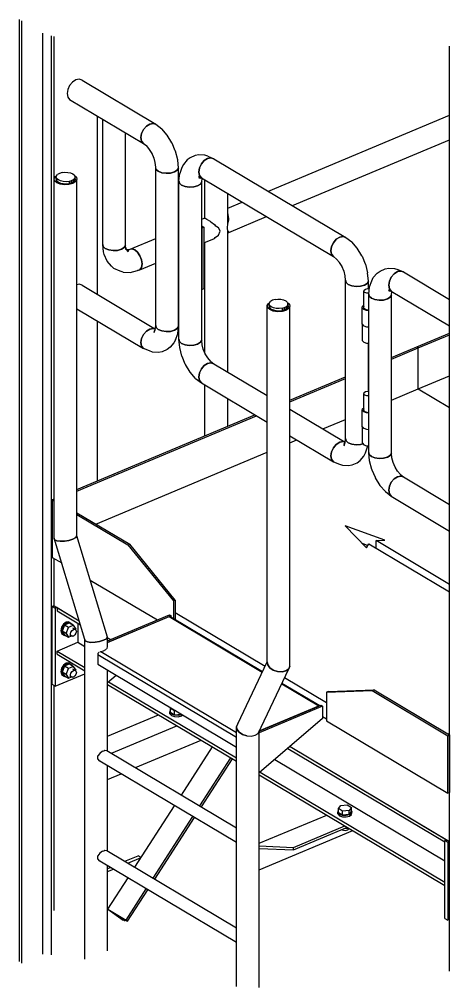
# Model space of a CAD drawing. Header units: millimetres. Extents: x 160193 to 172808, y 1972 to 10882.
# Drawn here: x 165587 to 166496, y 7786 to 9831 of the extents above; entities that cross this region are included whole.
import ezdxf

# ---------------------------------------------------------------- set-up
doc = ezdxf.new("R2010")
doc.units = ezdxf.units.MM
doc.header["$LTSCALE"] = 0.75
doc.layers.add('CH_SUPPORT', color=7, linetype='Continuous')

msp = doc.modelspace()

# ---------------------------------------------------------------- linework, layer by layer
at = {"layer": 'CH_SUPPORT', "linetype": 'Continuous'}
for p, q in [((165587.3, 7840.9), (165587.3, 9830.7)), ((165592.4, 7837.8), (165592.4, 9827.7)), ((165636.5, 7856.3), (165636.5, 9801.4)), ((165655.4, 7855.4), (165655.4, 9796)), ((165660.5, 8817.5), (165660.5, 9794.8)), ((166496.2, 8198.3), (166496.2, 9774.4)), ((165699.4, 9698.2), (165693.4, 9691.2)), ((165706.5, 9702.8), (165699.4, 9698.2)), ((165713.6, 9704.2), (165706.5, 9702.8)), ((165719.6, 9702.2), (165713.6, 9704.2)), ((165719.6, 9702.2), (165875.8, 9609.1)), ((165689.4, 9682.7), (165688, 9674.1)), ((165688, 9674.1), (165689.4, 9666.7)), ((165693.4, 9691.2), (165689.4, 9682.7)), ((165689.4, 9666.7), (165693.4, 9661.6)), ((165693.4, 9661.6), (165849.6, 9568.5)), ((165752.5, 9249.5), (165752.5, 9626.4)), ((165763.3, 9355.5), (165763.3, 9620)), ((165869.8, 9611.1), (165862.7, 9609.7)), ((165862.7, 9609.7), (165869.8, 9611.1)), ((165875.8, 9609.1), (165869.8, 9611.1)), ((165869.8, 9611.1), (165875.8, 9609.1)), ((166113.2, 9467.7), (166496.2, 9628.4)), ((165811.4, 9353.4), (165811.4, 9591.3)), ((165849.6, 9598.1), (165845.6, 9589.6)), ((165845.6, 9589.6), (165849.6, 9598.1)), ((165855.6, 9605.2), (165849.6, 9598.1)), ((165849.6, 9598.1), (165855.6, 9605.2)), ((165862.7, 9609.7), (165855.6, 9605.2)), ((165855.6, 9605.2), (165862.7, 9609.7)), ((165875.8, 9609.1), (165888.1, 9599.5)), ((165899.6, 9586.3), (165888.1, 9599.5)), ((165845.6, 9589.6), (165844.2, 9581)), ((165844.2, 9581), (165845.6, 9589.6)), ((165844.2, 9581), (165845.6, 9573.6)), ((165845.6, 9573.6), (165844.2, 9581)), ((165845.6, 9573.6), (165849.6, 9568.5)), ((165849.6, 9568.5), (165845.6, 9573.6)), ((165909.5, 9570.2), (165899.6, 9586.3)), ((165909.9, 9569.2), (165909.5, 9570.2)), ((166164.3, 9437.3), (166496.2, 9576.5)), ((165849.6, 9568.5), (165856.3, 9563.4)), ((165862.5, 9556.2), (165856.3, 9563.4)), ((165867.7, 9547.7), (165862.5, 9556.2)), ((165916.7, 9553.3), (165909.9, 9569.2)), ((165917, 9552.4), (165916.7, 9553.3)), ((165921.8, 9534.1), (165917, 9552.4)), ((165872.2, 9537.1), (165867.3, 9548.6)), ((165874.4, 9528.1), (165871.9, 9537.8)), ((165923.4, 9516.5), (165921.8, 9534.1)), ((165941.8, 9533.8), (165933.7, 9524.4)), ((165948.1, 9538.4), (165941.8, 9533.8)), ((165958.9, 9543.1), (165948.1, 9538.4)), ((165966.5, 9544.4), (165958.9, 9543.1)), ((165978.8, 9543.9), (165966.5, 9544.4)), ((165971.9, 9525.4), (165977.9, 9532.4)), ((165977.9, 9532.4), (165971.9, 9525.4)), ((165977.9, 9532.4), (165985, 9537)), ((165985, 9537), (165977.9, 9532.4)), ((165985.7, 9541.5), (165978.8, 9543.9)), ((165985, 9537), (165992, 9538.4)), ((165992, 9538.4), (165985, 9537)), ((165985.7, 9541.5), (165998, 9536.4)), ((165992, 9538.4), (165998, 9536.4)), ((165998, 9536.4), (165992, 9538.4)), ((165998, 9536.4), (166277, 9370.1)), ((165875.3, 9518.7), (165874.4, 9528.1)), ((165876.3, 9514), (165875.3, 9518.7)), ((165876.3, 9514), (165875.3, 9518.7)), ((165875.3, 9184.4), (165875.3, 9518.7)), ((165876.3, 9514), (165880.8, 9509.8)), ((165880.8, 9509.8), (165876.3, 9514)), ((165880.8, 9509.8), (165888.2, 9506.9)), ((165888.2, 9506.9), (165880.8, 9509.8)), ((165914.9, 9508.4), (165920.8, 9512)), ((165920.8, 9512), (165914.9, 9508.4)), ((165920.8, 9512), (165923.4, 9516.5)), ((165923.4, 9516.5), (165920.8, 9512)), ((165923.4, 9182.3), (165923.4, 9516.5)), ((165930.6, 9517.9), (165925.9, 9505.2)), ((165933.7, 9524.4), (165930.6, 9517.9)), ((165966.5, 9508.3), (165967.9, 9516.9)), ((165967.9, 9516.9), (165966.5, 9508.3)), ((165967.9, 9516.9), (165971.9, 9525.4)), ((165971.9, 9525.4), (165967.9, 9516.9)), ((165660.8, 9494.6), (165663.4, 9499.1)), ((165661.8, 9489.9), (165660.8, 9494.6)), ((165660.8, 8734.8), (165660.8, 9494.6)), ((165666.4, 9485.8), (165661.8, 9489.9)), ((165663.4, 9499.1), (165665.7, 9500.6)), ((165665, 9496.1), (165664, 9494.5)), ((165664, 9494.5), (165664.9, 9490.4)), ((165664.9, 9490.4), (165668.8, 9486.8)), ((165665, 9497.2), (165665.5, 9500.3)), ((165666.4, 9494.2), (165665, 9497.2)), ((165665, 9492.9), (165665, 9497.2)), ((165665, 9492.9), (165666.4, 9489.8)), ((165665.5, 9500.3), (165667.9, 9503.2)), ((165669.6, 9491.5), (165666.4, 9494.2)), ((165666.4, 9489.8), (165669.6, 9487.1)), ((165672, 9505.5), (165667.9, 9503.2)), ((165674.3, 9489.4), (165669.6, 9491.5)), ((165677.4, 9507.1), (165672, 9505.5)), ((165680, 9488.2), (165674.3, 9489.4)), ((165677.4, 9507.1), (165683.5, 9507.8)), ((165683.5, 9507.8), (165689.7, 9507.6)), ((165692.3, 9488.6), (165686.2, 9487.9)), ((165689.7, 9507.6), (165695.4, 9506.3)), ((165692.3, 9488.6), (165697.7, 9490.2)), ((165692.3, 9488.6), (165692.3, 9484.3)), ((165695.4, 9506.3), (165700.1, 9504.3)), ((165697.7, 9490.2), (165701.8, 9492.6)), ((165697.7, 9485.9), (165697.7, 9490.2)), ((165697.7, 9485.9), (165701.8, 9488.3)), ((165698.3, 9485.5), (165703.4, 9488.7)), ((165700.1, 9504.3), (165703.4, 9501.6)), ((165704.2, 9495.5), (165701.8, 9492.6)), ((165701.8, 9488.3), (165701.8, 9492.6)), ((165701.8, 9488.3), (165704.2, 9491.1)), ((165703.4, 9501.6), (165704.8, 9498.6)), ((165703.4, 9488.7), (165705.7, 9492.6)), ((165703.6, 9501.1), (165707.9, 9497.2)), ((165704.8, 9498.6), (165704.2, 9495.5)), ((165704.2, 9491.1), (165704.8, 9494.3)), ((165704.8, 9494.3), (165704.8, 9498.6)), ((165704.8, 9496.7), (165704.8, 9496.8)), ((165705.7, 9492.6), (165704.8, 9496.7)), ((165708.9, 9492.5), (165706.3, 9488)), ((165707.9, 9497.2), (165708.9, 9492.5)), ((165708.9, 8739.7), (165708.9, 9492.5)), ((165888.2, 9506.9), (165897.2, 9505.6)), ((165897.2, 9505.6), (165888.2, 9506.9)), ((165897.2, 9505.6), (165906.6, 9506.1)), ((165906.6, 9506.1), (165897.2, 9505.6)), ((165906.6, 9506.1), (165914.9, 9508.4)), ((165914.9, 9508.4), (165906.6, 9506.1)), ((165924.3, 9489.6), (165925.9, 9505.2)), ((165924.3, 9489.6), (165925.3, 9484.9)), ((165925.3, 9484.9), (165924.3, 9489.6)), ((165924.3, 9155.3), (165924.3, 9489.6)), ((165965.2, 9498.6), (165971.9, 9495.8)), ((165967.9, 9500.9), (165966.5, 9508.3)), ((165966.5, 9508.3), (165967.9, 9500.9)), ((165966.7, 9496.4), (165970.8, 9496.2)), ((165971.9, 9495.8), (165967.9, 9500.9)), ((165967.9, 9500.9), (165971.9, 9495.8)), ((165970, 9495.7), (165971, 9496.2)), ((165971.9, 9495.8), (166250.8, 9329.6)), ((165972.4, 9487.5), (165973.2, 9495)), ((165979.4, 9410.5), (165979.4, 9491.3)), ((165673.7, 9482.8), (165666.4, 9485.8)), ((165668.8, 9486.8), (165675.2, 9484.3)), ((165669.6, 9487.1), (165674.3, 9485.1)), ((165682.7, 9481.5), (165673.7, 9482.8)), ((165674.3, 9485.1), (165680, 9483.9)), ((165675.2, 9484.3), (165683, 9483.1)), ((165686.2, 9487.9), (165680, 9488.2)), ((165680, 9483.9), (165686.2, 9483.6)), ((165692.1, 9482), (165682.7, 9481.5)), ((165683, 9483.1), (165691.2, 9483.6)), ((165686.2, 9483.6), (165692.3, 9484.3)), ((165691.2, 9483.6), (165698.3, 9485.5)), ((165700.4, 9484.3), (165692.1, 9482)), ((165692.3, 9484.3), (165697.7, 9485.9)), ((165706.3, 9488), (165700.4, 9484.3)), ((165925.3, 9484.9), (165929.8, 9480.8)), ((165929.8, 9480.8), (165925.3, 9484.9)), ((165929.8, 9480.8), (165937.2, 9477.8)), ((165937.2, 9477.8), (165929.8, 9480.8)), ((165937.2, 9477.8), (165946.2, 9476.5)), ((165946.2, 9476.5), (165937.2, 9477.8)), ((165946.2, 9476.5), (165955.6, 9477)), ((165955.6, 9477), (165946.2, 9476.5)), ((165955.6, 9477), (165963.8, 9479.3)), ((165963.8, 9479.3), (165955.6, 9477)), ((165963.8, 9479.3), (165969.7, 9483)), ((165969.7, 9483), (165963.8, 9479.3)), ((165969.7, 9483), (165972.4, 9487.5)), ((165972.4, 9487.5), (165969.7, 9483)), ((165972.4, 9153.2), (165972.4, 9487.5)), ((166027.6, 9398.6), (166027.6, 9462.6)), ((166027.6, 9431.8), (166057.9, 9444.5)), ((165923.4, 9423.7), (165924.3, 9423.2)), ((165923.4, 9419.9), (165924.3, 9419.3)), ((165972.4, 9408.6), (165977.6, 9410.8)), ((165977.6, 9410.8), (165978.6, 9410.7)), ((165978.6, 9410.7), (165978.9, 9410.8)), ((165983.5, 9408.3), (165978.9, 9410.8)), ((165990.8, 9403.7), (165983.5, 9408.3)), ((166028.1, 9419.4), (166027.6, 9420)), ((166027.6, 9417.1), (166028.4, 9415.3)), ((166027.6, 9399.3), (166029.5, 9407.6)), ((166028.4, 9418.6), (166028.1, 9419.4)), ((166029.4, 9410.2), (166028.4, 9418.6)), ((166028.4, 9415.3), (166029.1, 9409.6)), ((166029.1, 9409.6), (166029.3, 9406.5)), ((166029.4, 9380.7), (166109, 9414.1)), ((166029.5, 9407.6), (166029.4, 9410.2)), ((165972.4, 9394.6), (165977, 9391.8)), ((165972.4, 9390.7), (165973.1, 9390.2)), ((165973.1, 9390.2), (165977, 9391.8)), ((165973.1, 9260.3), (165973.1, 9390.2)), ((165977, 9391.8), (165977, 9261.9)), ((165990.8, 9403.7), (165991.4, 9403)), ((165991.4, 9403), (165999.6, 9397.8)), ((165999.6, 9397.8), (166001.2, 9395.7)), ((166001.2, 9395.7), (166008.1, 9391.1)), ((166011.4, 9383.3), (166008.1, 9391.1)), ((166026.7, 9389.7), (166027.6, 9399.3)), ((166027.6, 9383.3), (166026.7, 9389.7)), ((165821.1, 9345.2), (165875.3, 9367.9)), ((165977, 9358.7), (165999.6, 9368.2)), ((165999.6, 9368.2), (166001.2, 9369.8)), ((166001.2, 9369.8), (166008.1, 9375.1)), ((166008.1, 9375.1), (166011.4, 9383.3)), ((166027.6, 9085.8), (166027.6, 9383.8)), ((166029.5, 9381.7), (166027.6, 9383.3)), ((166027.6, 9381), (166028.1, 9380.7)), ((166028.1, 9380.7), (166028.4, 9380.8)), ((166028.4, 9380.8), (166029.4, 9380.7)), ((166029.4, 9380.7), (166029.5, 9381.7)), ((166256.8, 9366.2), (166250.8, 9359.1)), ((166250.8, 9359.1), (166256.8, 9366.2)), ((166263.9, 9370.8), (166256.8, 9366.2)), ((166256.8, 9366.2), (166263.9, 9370.8)), ((166271, 9372.1), (166263.9, 9370.8)), ((166263.9, 9370.8), (166271, 9372.1)), ((166277, 9370.1), (166271, 9372.1)), ((166271, 9372.1), (166277, 9370.1)), ((166277, 9370.1), (166289.3, 9360.6)), ((165764.3, 9350.8), (165763.3, 9355.5)), ((165765.2, 9339.7), (165763.3, 9355.5)), ((165763.3, 9355.5), (165764.3, 9350.8)), ((165768.8, 9346.7), (165764.3, 9350.8)), ((165764.3, 9350.8), (165768.8, 9346.7)), ((165776.2, 9343.7), (165768.8, 9346.7)), ((165768.8, 9346.7), (165776.2, 9343.7)), ((165802.8, 9345.2), (165794.6, 9342.9)), ((165794.6, 9342.9), (165802.8, 9345.2)), ((165808.7, 9348.8), (165802.8, 9345.2)), ((165802.8, 9345.2), (165808.7, 9348.8)), ((165811.4, 9353.4), (165808.7, 9348.8)), ((165808.7, 9348.8), (165811.4, 9353.4)), ((165812.4, 9344.9), (165811.4, 9353.4)), ((165813.9, 9344.5), (165811.9, 9349.2)), ((165818.2, 9344.4), (165825, 9346.2)), ((165831, 9344.3), (165825, 9346.2)), ((165825, 9346.2), (165831, 9344.3)), ((165979.4, 9125.4), (165979.4, 9359.7)), ((166246.8, 9350.7), (166245.4, 9342.1)), ((166245.4, 9342.1), (166246.8, 9350.7)), ((166250.8, 9359.1), (166246.8, 9350.7)), ((166246.8, 9350.7), (166250.8, 9359.1)), ((166300.8, 9347.3), (166289.3, 9360.6)), ((166310.7, 9331.3), (166300.8, 9347.3)), ((165766.4, 9333.9), (165765.2, 9339.7)), ((165772.4, 9319.9), (165766.4, 9333.9)), ((165785.2, 9342.4), (165776.2, 9343.7)), ((165776.2, 9343.7), (165785.2, 9342.4)), ((165794.6, 9342.9), (165785.2, 9342.4)), ((165785.2, 9342.4), (165794.6, 9342.9)), ((165813.7, 9344.9), (165818.4, 9342.8)), ((165818.1, 9340.1), (165813.9, 9344.5)), ((165814.5, 9344.6), (165818.2, 9344.4)), ((165836.9, 9339.2), (165831, 9344.3)), ((165831, 9344.3), (165836.9, 9339.2)), ((165842, 9331.6), (165836.9, 9339.2)), ((165836.9, 9339.2), (165842, 9331.6)), ((165845.3, 9322.8), (165842, 9331.6)), ((165842, 9331.6), (165845.3, 9322.8)), ((166245.4, 9342.1), (166246.8, 9334.7)), ((166246.8, 9334.7), (166245.4, 9342.1)), ((166246.8, 9334.7), (166250.8, 9329.6)), ((166250.8, 9329.6), (166246.8, 9334.7)), ((166250.8, 9329.6), (166257.5, 9324.4)), ((166310.7, 9331.3), (166311.1, 9330.3)), ((166311.1, 9330.3), (166317.9, 9314.4)), ((165782.1, 9309.7), (165772.4, 9319.9)), ((165787, 9304.6), (165782.1, 9309.7)), ((165799.9, 9298.8), (165787, 9304.6)), ((165842, 9302), (165875.3, 9316)), ((165842, 9302), (165845.3, 9306.8)), ((165845.3, 9306.8), (165842, 9302)), ((165846.5, 9314.1), (165845.3, 9322.8)), ((165845.3, 9322.8), (165846.5, 9314.1)), ((165845.3, 9306.8), (165846.5, 9314.1)), ((165846.5, 9314.1), (165845.3, 9306.8)), ((166263.7, 9317.3), (166257.5, 9324.4)), ((166268.9, 9308.8), (166263.7, 9317.3)), ((166273.4, 9298.1), (166268.5, 9309.6)), ((166317.9, 9314.4), (166318.2, 9313.5)), ((166318.2, 9313.5), (166323, 9295.2)), ((166359.9, 9304.1), (166367.5, 9305.3)), ((166367.5, 9305.3), (166379.8, 9304.8)), ((166379.8, 9304.8), (166386.7, 9302.5)), ((165806.5, 9297), (165799.9, 9298.8)), ((165806.5, 9297), (165821.2, 9296.3)), ((165821.2, 9296.3), (165836.9, 9300.5)), ((165836.9, 9300.5), (165842, 9302)), ((165842, 9302), (165836.9, 9300.5)), ((165923.4, 9290), (165924.3, 9289.4)), ((166275.6, 9289.2), (166273.1, 9298.9)), ((166276.5, 9279.7), (166275.6, 9289.2)), ((166324.6, 9277.6), (166323, 9295.2)), ((166331.6, 9278.8), (166334.7, 9285.3)), ((166334.7, 9285.3), (166342.8, 9294.7)), ((166342.8, 9294.7), (166349.1, 9299.3)), ((166349.1, 9299.3), (166359.9, 9304.1)), ((166368.8, 9277.9), (166372.9, 9286.3)), ((166372.9, 9286.3), (166368.8, 9277.9)), ((166372.9, 9286.3), (166378.9, 9293.4)), ((166378.9, 9293.4), (166372.9, 9286.3)), ((166378.9, 9293.4), (166385.9, 9297.9)), ((166385.9, 9297.9), (166378.9, 9293.4)), ((166385.9, 9297.9), (166393, 9299.3)), ((166393, 9299.3), (166385.9, 9297.9)), ((166386.7, 9302.5), (166399, 9297.3)), ((166393, 9299.3), (166399, 9297.3)), ((166399, 9297.3), (166393, 9299.3)), ((166399, 9297.3), (166496.2, 9239.4)), ((165713.6, 9271.2), (165708.9, 9270.2)), ((165719.6, 9269.1), (165713.6, 9271.2)), ((165719.6, 9269.1), (165874.5, 9176.8)), ((166276.5, 9279.7), (166277.5, 9275)), ((166277.5, 9275), (166276.5, 9279.7)), ((166276.5, 8945.4), (166276.5, 9279.7)), ((166277.5, 9275), (166282.1, 9270.9)), ((166282.1, 9270.9), (166277.5, 9275)), ((166282.1, 9270.9), (166289.4, 9267.9)), ((166289.4, 9267.9), (166282.1, 9270.9)), ((166289.4, 9267.9), (166298.5, 9266.6)), ((166298.5, 9266.6), (166289.4, 9267.9)), ((166298.5, 9266.6), (166307.8, 9267.1)), ((166307.8, 9267.1), (166298.5, 9266.6)), ((166307.8, 9267.1), (166316.1, 9269.4)), ((166316.1, 9269.4), (166307.8, 9267.1)), ((166316.1, 9269.4), (166322, 9273.1)), ((166322, 9273.1), (166316.1, 9269.4)), ((166322, 9273.1), (166324.6, 9277.6)), ((166324.6, 9277.6), (166322, 9273.1)), ((166324.6, 9262), (166324.6, 9277.6)), ((166325.2, 9250.5), (166326.9, 9266.2)), ((166326.9, 9266.2), (166331.6, 9278.8)), ((166367.4, 9269.3), (166368.8, 9277.9)), ((166368.8, 9277.9), (166367.4, 9269.3)), ((166368.8, 9261.8), (166367.4, 9269.3)), ((166367.4, 9269.3), (166368.8, 9261.8)), ((165972.4, 9260.8), (165973.1, 9260.3)), ((165977, 9261.9), (165973.1, 9260.3)), ((166315.1, 9256.3), (166315.6, 9258.9)), ((166317.3, 9254), (166315.1, 9256.3)), ((166315.1, 9220.7), (166315.1, 9256.3)), ((166315.6, 9258.9), (166318.6, 9261)), ((166321.6, 9252.5), (166317.3, 9254)), ((166318.6, 9261), (166323.3, 9262.1)), ((166325.4, 9252.3), (166321.6, 9252.5)), ((166323.3, 9262.1), (166326.4, 9262)), ((166325.2, 9250.5), (166326.3, 9245.9)), ((166326.3, 9245.9), (166325.2, 9250.5)), ((166325.2, 8916.3), (166325.2, 9250.5)), ((166326.3, 9245.9), (166330.8, 9241.7)), ((166330.8, 9241.7), (166326.3, 9245.9)), ((166364.8, 9240.2), (166370.7, 9243.9)), ((166370.7, 9243.9), (166364.8, 9240.2)), ((166366.2, 9259.5), (166372.9, 9256.7)), ((166367.7, 9257.3), (166371.8, 9257.2)), ((166372.9, 9256.7), (166368.8, 9261.8)), ((166368.8, 9261.8), (166372.9, 9256.7)), ((166370.7, 9243.9), (166373.4, 9248.4)), ((166373.4, 9248.4), (166370.7, 9243.9)), ((166371, 9256.7), (166372, 9257.1)), ((166372.9, 9256.7), (166496.2, 9183.3)), ((166373.4, 9248.4), (166374.1, 9256)), ((166373.4, 8914.1), (166373.4, 9248.4)), ((166110.7, 9226.5), (166113.4, 9231)), ((166111.8, 9221.8), (166110.7, 9226.5)), ((166110.7, 8473.7), (166110.7, 9226.5)), ((166113.4, 9231), (166115.7, 9232.4)), ((166114.9, 9228), (166113.9, 9226.4)), ((166113.9, 9226.4), (166114.8, 9222.3)), ((166114.9, 9229.1), (166115.4, 9232.2)), ((166116.3, 9226), (166114.9, 9229.1)), ((166114.9, 9224.7), (166114.9, 9229.1)), ((166114.9, 9224.7), (166116.3, 9221.7)), ((166115.4, 9232.2), (166117.9, 9235.1)), ((166119.5, 9223.4), (166116.3, 9226)), ((166122, 9237.4), (166117.9, 9235.1)), ((166124.2, 9221.3), (166119.5, 9223.4)), ((166127.3, 9239), (166122, 9237.4)), ((166127.3, 9239), (166133.4, 9239.7)), ((166133.4, 9239.7), (166139.6, 9239.5)), ((166139.6, 9239.5), (166145.4, 9238.2)), ((166145.4, 9238.2), (166150.1, 9236.2)), ((166147.6, 9222.1), (166151.7, 9224.5)), ((166150.1, 9236.2), (166153.3, 9233.5)), ((166154.2, 9227.4), (166151.7, 9224.5)), ((166151.7, 9220.2), (166151.7, 9224.5)), ((166151.7, 9220.2), (166154.2, 9223)), ((166153.3, 9233.5), (166154.7, 9230.5)), ((166153.4, 9220.6), (166155.7, 9224.5)), ((166153.5, 9233), (166157.8, 9229.1)), ((166154.7, 9230.5), (166154.2, 9227.4)), ((166154.2, 9223), (166154.7, 9226.1)), ((166154.7, 9226.1), (166154.7, 9230.5)), ((166154.8, 9228.6), (166154.7, 9228.7)), ((166155.7, 9224.5), (166154.8, 9228.6)), ((166158.9, 9224.4), (166156.2, 9219.9)), ((166157.8, 9229.1), (166158.9, 9224.4)), ((166158.9, 8464.6), (166158.9, 9224.4)), ((166311.7, 9221.4), (166312.4, 9224.8)), ((166312.4, 9224.8), (166315.1, 9226.8)), ((166314.8, 9224.4), (166314.4, 9221.6)), ((166315.1, 9224.6), (166314.8, 9224.4)), ((166330.8, 9241.7), (166338.1, 9238.8)), ((166338.1, 9238.8), (166330.8, 9241.7)), ((166338.1, 9238.8), (166347.2, 9237.5)), ((166347.2, 9237.5), (166338.1, 9238.8)), ((166347.2, 9237.5), (166356.6, 9238)), ((166356.6, 9238), (166347.2, 9237.5)), ((166356.6, 9238), (166364.8, 9240.2)), ((166364.8, 9240.2), (166356.6, 9238)), ((165708.9, 9219.4), (165849.6, 9135.5)), ((166116.3, 9217.7), (166111.8, 9221.8)), ((166114.8, 9222.3), (166118.8, 9218.7)), ((166116.3, 9221.7), (166119.5, 9219)), ((166123.7, 9214.7), (166116.3, 9217.7)), ((166118.8, 9218.7), (166125.1, 9216.2)), ((166119.5, 9219), (166124.2, 9217)), ((166132.7, 9213.4), (166123.7, 9214.7)), ((166130, 9220.1), (166124.2, 9221.3)), ((166124.2, 9217), (166130, 9215.8)), ((166125.1, 9216.2), (166133, 9215)), ((166136.2, 9219.8), (166130, 9220.1)), ((166130, 9215.8), (166136.2, 9215.5)), ((166142.1, 9213.9), (166132.7, 9213.4)), ((166133, 9215), (166141.1, 9215.5)), ((166142.3, 9220.5), (166136.2, 9219.8)), ((166136.2, 9215.5), (166142.3, 9216.2)), ((166141.1, 9215.5), (166148.3, 9217.4)), ((166150.3, 9216.2), (166142.1, 9213.9)), ((166142.3, 9220.5), (166147.6, 9222.1)), ((166142.3, 9220.5), (166142.3, 9216.2)), ((166142.3, 9216.2), (166147.6, 9217.8)), ((166147.6, 9217.8), (166147.6, 9222.1)), ((166147.6, 9217.8), (166151.7, 9220.2)), ((166148.3, 9217.4), (166153.4, 9220.6)), ((166156.2, 9219.9), (166150.3, 9216.2)), ((166314.7, 9218.2), (166311.7, 9221.4)), ((166311.7, 9186.7), (166311.7, 9221.4)), ((166314.4, 9221.6), (166316.7, 9219.1)), ((166320.4, 9216.2), (166314.7, 9218.2)), ((166316.7, 9219.1), (166321.3, 9217.5)), ((166325.2, 9216), (166320.4, 9216.2)), ((166321.3, 9217.5), (166325.2, 9217.3)), ((165752.5, 8856), (165752.5, 9193.4)), ((165874.4, 9175.9), (165875.3, 9184.4)), ((165876.3, 9179.7), (165875.3, 9184.4)), ((165875.3, 9184.4), (165876.3, 9179.7)), ((165923.4, 9182.3), (165920.8, 9177.7)), ((165920.8, 9177.7), (165923.4, 9182.3)), ((165921.8, 9166.6), (165923.4, 9182.3)), ((166311.7, 9186.7), (166314.7, 9183.6)), ((166314.7, 9183.6), (166311.8, 9186.7)), ((166311.8, 9152.1), (166311.8, 9186.7)), ((166314.7, 9183.6), (166320.4, 9181.6)), ((166314.7, 9183.6), (166320.4, 9181.6)), ((166320.4, 9181.6), (166325.2, 9181.4)), ((166320.4, 9181.6), (166325.2, 9181.4)), ((165849.6, 9165.1), (165845.6, 9156.6)), ((165845.6, 9156.6), (165849.6, 9165.1)), ((165855.6, 9172.1), (165849.6, 9165.1)), ((165849.6, 9165.1), (165855.6, 9172.1)), ((165862.7, 9176.7), (165855.6, 9172.1)), ((165855.6, 9172.1), (165862.7, 9176.7)), ((165869.8, 9178.1), (165862.7, 9176.7)), ((165862.7, 9176.7), (165869.8, 9178.1)), ((165874.5, 9176.5), (165869.8, 9178.1)), ((165869.8, 9178.1), (165874.5, 9176.5)), ((165871.4, 9171.5), (165873.8, 9174.3)), ((165871.8, 9169.1), (165874.4, 9175.9)), ((165873.3, 9174.2), (165873.9, 9174.5)), ((165880.8, 9175.6), (165876.3, 9179.7)), ((165876.3, 9179.7), (165880.8, 9175.6)), ((165888.2, 9172.6), (165880.8, 9175.6)), ((165880.8, 9175.6), (165888.2, 9172.6)), ((165897.2, 9171.3), (165888.2, 9172.6)), ((165888.2, 9172.6), (165897.2, 9171.3)), ((165906.6, 9171.8), (165897.2, 9171.3)), ((165897.2, 9171.3), (165906.6, 9171.8)), ((165914.9, 9174.1), (165906.6, 9171.8)), ((165906.6, 9171.8), (165914.9, 9174.1)), ((165920.8, 9177.7), (165914.9, 9174.1)), ((165914.9, 9174.1), (165920.8, 9177.7)), ((165917, 9154), (165921.8, 9166.6)), ((166426.6, 9138.9), (166496.2, 9168.1)), ((166429.8, 9137), (166496.2, 9164.8)), ((165845.6, 9156.6), (165844.2, 9148)), ((165844.2, 9148), (165845.6, 9156.6)), ((165844.2, 9148), (165845.6, 9140.6)), ((165845.6, 9140.6), (165844.2, 9148)), ((165913.9, 9147.5), (165905.8, 9138.1)), ((165917, 9154), (165913.9, 9147.5)), ((165925.3, 9150.6), (165924.3, 9155.3)), ((165925.9, 9137.7), (165924.3, 9155.3)), ((165924.3, 9155.3), (165925.3, 9150.6)), ((165929.8, 9146.5), (165925.3, 9150.6)), ((165925.3, 9150.6), (165929.8, 9146.5)), ((165937.2, 9143.5), (165929.8, 9146.5)), ((165929.8, 9146.5), (165937.2, 9143.5)), ((165946.2, 9142.2), (165937.2, 9143.5)), ((165937.2, 9143.5), (165946.2, 9142.2)), ((165955.6, 9142.7), (165946.2, 9142.2)), ((165946.2, 9142.2), (165955.6, 9142.7)), ((165963.8, 9145), (165955.6, 9142.7)), ((165955.6, 9142.7), (165963.8, 9145)), ((165969.7, 9148.7), (165963.8, 9145)), ((165963.8, 9145), (165969.7, 9148.7)), ((165972.4, 9153.2), (165969.7, 9148.7)), ((165969.7, 9148.7), (165972.4, 9153.2)), ((165973.3, 9143.7), (165972.4, 9153.2)), ((165975.8, 9133.9), (165973.3, 9143.7)), ((166311.8, 9152.1), (166314.7, 9148.9)), ((166314.7, 9148.9), (166320.4, 9146.9)), ((166320.4, 9146.9), (166325.2, 9146.7)), ((166324.6, 9045.5), (166324.6, 9146.7)), ((165845.6, 9140.6), (165849.6, 9135.5)), ((165849.6, 9135.5), (165845.6, 9140.6)), ((165862, 9130.4), (165849.6, 9135.5)), ((165868.8, 9128), (165862, 9130.4)), ((165881.1, 9127.5), (165868.8, 9128)), ((165888.8, 9128.7), (165881.1, 9127.5)), ((165899.6, 9133.5), (165888.8, 9128.7)), ((165905.8, 9138.1), (165899.6, 9133.5)), ((165930.6, 9119.4), (165925.9, 9137.7)), ((165980, 9124.1), (165975.8, 9134)), ((165985.2, 9115.6), (165979.9, 9124.3)), ((166373.4, 9116.5), (166426.6, 9138.9)), ((166373.4, 9113.3), (166429.8, 9137)), ((166429.8, 9137), (166426.6, 9138.9)), ((166429.8, 9137), (166426.6, 9138.9)), ((166429.8, 9050.4), (166429.8, 9137)), ((166429.8, 9050.4), (166429.8, 9137)), ((165931, 9118.5), (165930.6, 9119.4)), ((165937.8, 9102.6), (165931, 9118.5)), ((165938.2, 9101.6), (165937.8, 9102.6)), ((165948.1, 9085.6), (165938.2, 9101.6)), ((165977.9, 9099.4), (165985, 9104)), ((165985, 9104), (165977.9, 9099.4)), ((165985, 9104), (165992, 9105.4)), ((165992, 9105.4), (165985, 9104)), ((165991.4, 9108.5), (165985.2, 9115.6)), ((165991.4, 9108.5), (165998, 9103.3)), ((165992, 9105.4), (165998, 9103.3)), ((165998, 9103.3), (165992, 9105.4)), ((165998, 9103.3), (166110.7, 9036.2)), ((165959.6, 9072.3), (165948.1, 9085.6)), ((165966.5, 9075.3), (165967.9, 9083.9)), ((165967.9, 9083.9), (165966.5, 9075.3)), ((165967.9, 9083.9), (165971.9, 9092.4)), ((165971.9, 9092.4), (165967.9, 9083.9)), ((165971.9, 9092.4), (165977.9, 9099.4)), ((165977.9, 9099.4), (165971.9, 9092.4)), ((166324.6, 9096.1), (166325.2, 9096.3)), ((166324.6, 9092.8), (166325.2, 9093.1)), ((165959.6, 9072.3), (165971.9, 9062.8)), ((165967.9, 9067.9), (165966.5, 9075.3)), ((165966.5, 9075.3), (165967.9, 9067.9)), ((165971.9, 9062.8), (165967.9, 9067.9)), ((165967.9, 9067.9), (165971.9, 9062.8)), ((165971.9, 9062.8), (166110.7, 8980)), ((166158.9, 9026.5), (166276.5, 9075.9)), ((166158.9, 9023.3), (166276.5, 9072.6)), ((166429.8, 9050.4), (166496.2, 9078.2)), ((165979.4, 8951.3), (165979.4, 9058.3)), ((166315.1, 9039.8), (166315.6, 9042.4)), ((166317.3, 9037.4), (166315.1, 9039.8)), ((166315.1, 9004.2), (166315.1, 9039.8)), ((166315.6, 9042.4), (166318.6, 9044.5)), ((166318.6, 9044.5), (166323.3, 9045.6)), ((166323.3, 9045.6), (166325.2, 9045.5)), ((166373.4, 9026.7), (166429.8, 9050.4)), ((166429.8, 9050.4), (166496.2, 9010.8)), ((166429.8, 9050.4), (166496.2, 9010.8)), ((166027.6, 8971.5), (166027.6, 9029.6)), ((166321.6, 9036), (166317.3, 9037.4)), ((166325.2, 9035.8), (166321.6, 9036)), ((166158.9, 9007.5), (166275.7, 8937.9)), ((166311.7, 9004.9), (166312.4, 9008.3)), ((166314.7, 9001.7), (166311.7, 9004.9)), ((166311.7, 8970.2), (166311.7, 9004.9)), ((166312.4, 9008.3), (166315.1, 9010.3)), ((166314.8, 9007.9), (166314.4, 9005.1)), ((166314.4, 9005.1), (166316.7, 9002.5)), ((166320.4, 8999.7), (166314.7, 9001.7)), ((166315.1, 9008.1), (166314.8, 9007.9)), ((166316.7, 9002.5), (166321.3, 9000.9)), ((166325.2, 8999.5), (166320.4, 8999.7)), ((166321.3, 9000.9), (166325.2, 9000.8)), ((165708.9, 8837.8), (166084.8, 8995.5)), ((165708.9, 8834.5), (166088, 8993.6)), ((166228.6, 8965.9), (166276.5, 8986)), ((166311.7, 8970.2), (166314.7, 8967.1)), ((166314.7, 8967.1), (166311.8, 8970.2)), ((166311.8, 8935.6), (166311.8, 8970.2)), ((166314.7, 8967.1), (166320.4, 8965.1)), ((166314.7, 8967.1), (166320.4, 8965.1)), ((166320.4, 8965.1), (166325.2, 8964.8)), ((166320.4, 8965.1), (166325.2, 8964.8)), ((166158.9, 8951.4), (166250.8, 8896.6)), ((166158.9, 8936.7), (166173.3, 8942.7)), ((166263.9, 8937.7), (166256.8, 8933.2)), ((166256.8, 8933.2), (166263.9, 8937.7)), ((166271, 8939.1), (166263.9, 8937.7)), ((166263.9, 8937.7), (166271, 8939.1)), ((166275.7, 8937.6), (166271, 8939.1)), ((166271, 8939.1), (166275.7, 8937.6)), ((166273.1, 8930.2), (166275.6, 8937)), ((166275.6, 8937), (166276.5, 8945.4)), ((166277.5, 8940.7), (166276.5, 8945.4)), ((166276.5, 8945.4), (166277.5, 8940.7)), ((166282.1, 8936.6), (166277.5, 8940.7)), ((166277.5, 8940.7), (166282.1, 8936.6)), ((166289.4, 8933.7), (166282.1, 8936.6)), ((166282.1, 8936.6), (166289.4, 8933.7)), ((165749, 8764.7), (166110.7, 8916.5)), ((166246.8, 8917.7), (166245.4, 8909.1)), ((166245.4, 8909.1), (166246.8, 8917.7)), ((166250.8, 8926.1), (166246.8, 8917.7)), ((166246.8, 8917.7), (166250.8, 8926.1)), ((166256.8, 8933.2), (166250.8, 8926.1)), ((166250.8, 8926.1), (166256.8, 8933.2)), ((166272.6, 8932.6), (166275, 8935.4)), ((166274.5, 8935.3), (166275.1, 8935.5)), ((166298.5, 8932.3), (166289.4, 8933.7)), ((166289.4, 8933.7), (166298.5, 8932.3)), ((166307.8, 8932.8), (166298.5, 8932.3)), ((166298.5, 8932.3), (166307.8, 8932.8)), ((166313, 8934.3), (166307.8, 8932.8)), ((166307.8, 8932.8), (166313, 8934.3)), ((166311.8, 8935.6), (166314.7, 8932.4)), ((166314.7, 8932.4), (166320.4, 8930.4)), ((166318.2, 8915), (166323, 8927.7)), ((166320.4, 8930.4), (166325.2, 8930.2)), ((166323, 8927.7), (166323.3, 8930.3)), ((166326.3, 8911.6), (166325.2, 8916.3)), ((166326.9, 8898.7), (166325.2, 8916.3)), ((166325.2, 8916.3), (166326.3, 8911.6)), ((166245.4, 8909.1), (166246.8, 8901.7)), ((166246.8, 8901.7), (166245.4, 8909.1)), ((166246.8, 8901.7), (166250.8, 8896.6)), ((166250.8, 8896.6), (166246.8, 8901.7)), ((166250.8, 8896.6), (166263.2, 8891.4)), ((166300.8, 8894.5), (166307.1, 8899.1)), ((166307.1, 8899.1), (166315.2, 8908.5)), ((166315.2, 8908.5), (166318.2, 8915)), ((166330.8, 8907.4), (166326.3, 8911.6)), ((166326.3, 8911.6), (166330.8, 8907.4)), ((166331.6, 8880.4), (166326.9, 8898.7)), ((166338.1, 8904.5), (166330.8, 8907.4)), ((166330.8, 8907.4), (166338.1, 8904.5)), ((166347.2, 8903.2), (166338.1, 8904.5)), ((166338.1, 8904.5), (166347.2, 8903.2)), ((166356.6, 8903.7), (166347.2, 8903.2)), ((166347.2, 8903.2), (166356.6, 8903.7)), ((166364.8, 8906), (166356.6, 8903.7)), ((166356.6, 8903.7), (166364.8, 8906)), ((166370.7, 8909.6), (166364.8, 8906)), ((166364.8, 8906), (166370.7, 8909.6)), ((166373.4, 8914.1), (166370.7, 8909.6)), ((166370.7, 8909.6), (166373.4, 8914.1)), ((166374.2, 8904.7), (166373.4, 8914.1)), ((166376.8, 8894.8), (166374.2, 8904.7)), ((166263.2, 8891.4), (166270, 8889)), ((166270, 8889), (166282.3, 8888.6)), ((166282.3, 8888.6), (166290, 8889.8)), ((166290, 8889.8), (166300.8, 8894.5)), ((166331.6, 8880.4), (166332, 8879.5)), ((166332, 8879.5), (166338.7, 8863.6)), ((166381, 8885.1), (166376.7, 8895)), ((166386.2, 8876.6), (166380.9, 8885.2)), ((166392.4, 8869.4), (166386.2, 8876.6)), ((166338.7, 8863.6), (166339.2, 8862.6)), ((166339.2, 8862.6), (166349, 8846.5)), ((166372.9, 8853.3), (166378.9, 8860.4)), ((166378.9, 8860.4), (166372.9, 8853.3)), ((166378.9, 8860.4), (166385.9, 8864.9)), ((166385.9, 8864.9), (166378.9, 8860.4)), ((166385.9, 8864.9), (166393, 8866.3)), ((166393, 8866.3), (166385.9, 8864.9)), ((166392.4, 8869.4), (166399, 8864.3)), ((166393, 8866.3), (166399, 8864.3)), ((166399, 8864.3), (166393, 8866.3)), ((166399, 8864.3), (166496.2, 8806.4)), ((166360.5, 8833.3), (166349, 8846.5)), ((166367.4, 8836.2), (166368.8, 8844.8)), ((166368.8, 8844.8), (166367.4, 8836.2)), ((166368.8, 8828.8), (166367.4, 8836.2)), ((166367.4, 8836.2), (166368.8, 8828.8)), ((166368.8, 8844.8), (166372.9, 8853.3)), ((166372.9, 8853.3), (166368.8, 8844.8)), ((165660.5, 8817.5), (165656.7, 8815.9)), ((165656.7, 8815.9), (165656.7, 8694.6)), ((165656.7, 8815.9), (165660.8, 8813.4)), ((165660.5, 8817.5), (165660.8, 8817.6)), ((165660.5, 8817.5), (165660.8, 8817.3)), ((165660.5, 8817.5), (165660.8, 8817.3)), ((166360.5, 8833.3), (166372.9, 8823.7)), ((166372.9, 8823.7), (166368.8, 8828.8)), ((166368.8, 8828.8), (166372.9, 8823.7)), ((166372.9, 8823.7), (166496.2, 8750.2)), ((165708.9, 8788.7), (165820.3, 8722.3)), ((165708.9, 8784.8), (165816.4, 8720.7)), ((166359, 8730.8), (166275.6, 8761.1)), ((166275.6, 8761.1), (166320.7, 8714.8)), ((165661.8, 8731.7), (165660.8, 8734.8)), ((165725.6, 8521.3), (165660.8, 8734.8)), ((165660.8, 8734.8), (165661.8, 8731.7)), ((165666.4, 8729.5), (165661.8, 8731.7)), ((165661.8, 8731.7), (165666.4, 8729.5)), ((165700.4, 8732.9), (165692.1, 8730.3)), ((165692.1, 8730.3), (165700.4, 8732.9)), ((165706.3, 8736.2), (165700.4, 8732.9)), ((165700.4, 8732.9), (165706.3, 8736.2)), ((165708.9, 8739.7), (165706.3, 8736.2)), ((165706.3, 8736.2), (165708.9, 8739.7)), ((165773.7, 8526.1), (165708.9, 8739.7)), ((165673.7, 8728.4), (165666.4, 8729.5)), ((165666.4, 8729.5), (165673.7, 8728.4)), ((165682.7, 8728.7), (165673.7, 8728.4)), ((165673.7, 8728.4), (165682.7, 8728.7)), ((165692.1, 8730.3), (165682.7, 8728.7)), ((165682.7, 8728.7), (165692.1, 8730.3)), ((165816.4, 8720.7), (165820.3, 8722.3)), ((165816.4, 8720.7), (165912.9, 8602.6)), ((165916.7, 8604.2), (165820.3, 8722.3)), ((166311.4, 8724.3), (166323.7, 8719.8)), ((166320.7, 8714.8), (166325.8, 8723.4)), ((166325.8, 8723.4), (166496.2, 8621.9)), ((166341.1, 8729.9), (166359, 8730.8)), ((166341.1, 8714.3), (166341.1, 8729.9)), ((166496.2, 8637.4), (166341.1, 8729.9)), ((165656.7, 8694.6), (165676.7, 8682.7)), ((165660.5, 8592.3), (165660.5, 8692.3)), ((165660.5, 8592.3), (165660.5, 8692.3)), ((165660.5, 8592.3), (165660.5, 8692.3)), ((165737.1, 8646.7), (165878.8, 8562.3)), ((165660.5, 8592.3), (165656.7, 8590.7)), ((165656.7, 8590.7), (165663.1, 8586.9)), ((165656.7, 8426.2), (165656.7, 8590.7)), ((165660.5, 8592.3), (165713.8, 8560.6)), ((165912.9, 8602.6), (165916.7, 8604.2)), ((165912.9, 8602.6), (165912.9, 8565.7)), ((165916.7, 8604.2), (165916.7, 8563.4)), ((165667, 8588.5), (165663.1, 8586.9)), ((165663.1, 8586.9), (165663.1, 8422.3)), ((165667, 8588.5), (165667, 8581.6)), ((165667, 8588.5), (165713.8, 8560.6)), ((165667, 8581.6), (165716.3, 8552.1)), ((165773.7, 8518.3), (165904.6, 8573.1)), ((165907.8, 8571.2), (165773.7, 8515)), ((165773.7, 8514.7), (165903.8, 8569.3)), ((165905.6, 8569.6), (165903.8, 8569.3)), ((165903.8, 8569.3), (166100.5, 8452.1)), ((165904.6, 8573.1), (165907.8, 8571.2)), ((165907.1, 8569.1), (165905.6, 8569.6)), ((165907.1, 8569.1), (166101.1, 8453.5)), ((165907.8, 8568.7), (165907.8, 8571.2)), ((165916.7, 8578.2), (166106.6, 8465.1)), ((165680.4, 8553.4), (165676.2, 8546.9)), ((165682.7, 8551.6), (165677.4, 8539)), ((165678.1, 8545.7), (165682.3, 8552.2)), ((165686.1, 8557.5), (165680.4, 8553.4)), ((165682.3, 8552.2), (165688.1, 8556.4)), ((165693.4, 8556), (165682.7, 8551.6)), ((165691.1, 8546.6), (165682.7, 8551.6)), ((165691.9, 8558.2), (165686.1, 8557.5)), ((165688.1, 8556.4), (165693.8, 8557.1)), ((165701.7, 8551), (165691.1, 8546.6)), ((165691.9, 8558.2), (165693.8, 8557.1)), ((165693.4, 8556), (165701.7, 8551)), ((165693.8, 8557.1), (165698, 8554.1)), ((165698, 8554.1), (165698.3, 8553.1)), ((165707, 8542.9), (165701.7, 8551)), ((165711, 8555.3), (165711, 8515.2)), ((165676.2, 8546.9), (165674.6, 8539.7)), ((165674.6, 8539.7), (165676.2, 8533.9)), ((165676.2, 8533.9), (165680.4, 8530.9)), ((165676.6, 8538.6), (165678.1, 8545.7)), ((165678.1, 8532.7), (165676.6, 8538.6)), ((165685.8, 8534), (165677.4, 8539)), ((165677.4, 8539), (165682.7, 8530.8)), ((165682.3, 8529.7), (165678.1, 8532.7)), ((165680.4, 8530.9), (165682.3, 8529.7)), ((165684.1, 8530), (165682.3, 8529.7)), ((165682.7, 8530.8), (165691.1, 8525.8)), ((165685.8, 8534), (165691.1, 8546.6)), ((165685.8, 8534), (165691.1, 8525.8)), ((165691.1, 8525.8), (165697.7, 8528.6)), ((165693.3, 8531.1), (165698.5, 8528.1)), ((165695.4, 8532.8), (165696.2, 8536.6)), ((165696.2, 8529.7), (165695.4, 8532.8)), ((165696.2, 8536.6), (165698.5, 8540.1)), ((165698.5, 8528.1), (165696.2, 8529.7)), ((165698.5, 8540.1), (165701.5, 8542.3)), ((165701.5, 8528.4), (165698.5, 8528.1)), ((165699.5, 8545.7), (165704.6, 8542.6)), ((165701.5, 8542.3), (165704.6, 8542.6)), ((165704.6, 8530.6), (165701.5, 8528.4)), ((165704.6, 8542.6), (165706.9, 8541.1)), ((165706.9, 8534.1), (165704.6, 8530.6)), ((165706.4, 8541.4), (165707, 8542.9)), ((165706.9, 8541.1), (165707.7, 8537.9)), ((165707.7, 8537.9), (165706.9, 8534.1)), ((165667, 8496.7), (165711, 8515.2)), ((165711, 8515.2), (165725.6, 8506.5)), ((165725.6, 8521.3), (165726.6, 8518.2)), ((165726.6, 8518.2), (165725.6, 8521.3)), ((165725.6, 8521.3), (165725.7, 8521.3)), ((165725.6, 7846), (165725.6, 8521.3)), ((165726.6, 8518.2), (165731.2, 8515.9)), ((165731.2, 8515.9), (165726.6, 8518.2)), ((165731.2, 8515.9), (165738.5, 8514.9)), ((165738.5, 8514.9), (165731.2, 8515.9)), ((165738.5, 8514.9), (165747.6, 8515.2)), ((165747.6, 8515.2), (165738.5, 8514.9)), ((165747.6, 8515.2), (165756.9, 8516.7)), ((165756.9, 8516.7), (165747.6, 8515.2)), ((165756.9, 8516.7), (165765.2, 8519.4)), ((165765.2, 8519.4), (165756.9, 8516.7)), ((165765.2, 8519.4), (165771.1, 8522.7)), ((165771.1, 8522.7), (165765.2, 8519.4)), ((165771.1, 8522.7), (165773.7, 8526.1)), ((165773.7, 8526.1), (165771.1, 8522.7)), ((165773.7, 8505.4), (165773.7, 8526.1)), ((165773.7, 8524.9), (165780.2, 8521)), ((165773.7, 8524.9), (165780.2, 8521)), ((165667, 8489.8), (165667, 8496.7)), ((165667, 8496.7), (165725.6, 8461.7)), ((165667, 8489.8), (165725.6, 8454.8)), ((165753.3, 8491.5), (165752.8, 8489.5)), ((165752.8, 8489.5), (165752.8, 8468.7)), ((165752.8, 8489.5), (166045.9, 8314.8)), ((165753.3, 8491.5), (165753.8, 8492)), ((165753.8, 8492), (165754.8, 8493.3)), ((165754.8, 8493.3), (165756.1, 8494.3)), ((165757.7, 8495.1), (165759.1, 8495.6)), ((165759.1, 8495.6), (165759.8, 8495.7)), ((165759.1, 8495.6), (166045.9, 8324.7)), ((165759.8, 8495.7), (165765.1, 8497.3)), ((165765.1, 8497.3), (165765.1, 8497.4)), ((165765.2, 8497.4), (165769.6, 8499.7)), ((165769.6, 8499.7), (165770.6, 8500.7)), ((165771.3, 8501.4), (165772.4, 8502.5)), ((165772.4, 8502.5), (165773.8, 8505.6)), ((165773.8, 8505.6), (165773.7, 8506.4)), ((165680.4, 8466.8), (165676.2, 8460.3)), ((165686.1, 8470.9), (165680.4, 8466.8)), ((165682.3, 8465.6), (165688.1, 8469.8)), ((165693.4, 8469.4), (165682.7, 8465)), ((165691.9, 8471.6), (165686.1, 8470.9)), ((165688.1, 8469.8), (165693.8, 8470.5)), ((165691.9, 8471.6), (165693.8, 8470.5)), ((165693.4, 8469.4), (165701.7, 8464.4)), ((165693.8, 8470.5), (165698, 8467.5)), ((165698, 8467.5), (165698.3, 8466.5)), ((165752.8, 8468.7), (166045.9, 8294)), ((166048.6, 8343), (166110.7, 8473.7)), ((166110.7, 8473.7), (166111.8, 8467.4)), ((166111.8, 8467.4), (166110.8, 8473.7)), ((166111.8, 8467.4), (166116.3, 8461.4)), ((166116.3, 8461.4), (166111.8, 8467.4)), ((165663.1, 8422.3), (165725.6, 8448.5)), ((165676.2, 8460.3), (165674.6, 8453.1)), ((165674.6, 8453.1), (165676.2, 8447.3)), ((165676.2, 8447.3), (165680.4, 8444.3)), ((165676.6, 8452), (165678.1, 8459.1)), ((165678.1, 8446.1), (165676.6, 8452)), ((165682.7, 8465), (165677.4, 8452.3)), ((165685.8, 8447.4), (165677.4, 8452.3)), ((165677.4, 8452.3), (165682.7, 8444.2)), ((165678.1, 8459.1), (165682.3, 8465.6)), ((165682.3, 8443.1), (165678.1, 8446.1)), ((165691.1, 8460), (165682.7, 8465)), ((165685.8, 8447.4), (165691.1, 8460)), ((165685.8, 8447.4), (165691.1, 8439.2)), ((165701.7, 8464.4), (165691.1, 8460)), ((165695.4, 8446.2), (165696.2, 8450)), ((165696.2, 8443.1), (165695.4, 8446.2)), ((165696.2, 8450), (165698.5, 8453.5)), ((165698.5, 8453.5), (165701.5, 8455.7)), ((165699.5, 8459.1), (165704.6, 8456)), ((165701.5, 8455.7), (165704.6, 8456)), ((165707, 8456.3), (165701.7, 8464.4)), ((165704.6, 8456), (165706.9, 8454.4)), ((165706.9, 8447.5), (165704.6, 8444)), ((165706.4, 8454.8), (165707, 8456.3)), ((165706.9, 8454.4), (165707.7, 8451.3)), ((165707.7, 8451.3), (165706.9, 8447.5)), ((165773.7, 8285.6), (165773.7, 8456.2)), ((165773.7, 8430.1), (165791.7, 8445.5)), ((166091.4, 8322.7), (166156.2, 8459)), ((166116.3, 8461.4), (166123.7, 8456.5)), ((166123.7, 8456.5), (166116.3, 8461.4)), ((166123.7, 8456.5), (166132.7, 8453.6)), ((166132.7, 8453.6), (166123.7, 8456.5)), ((166132.7, 8453.6), (166142.1, 8453.1)), ((166142.1, 8453.1), (166132.7, 8453.6)), ((166142.1, 8453.1), (166150.3, 8455)), ((166150.3, 8455), (166142.1, 8453.1)), ((166150.3, 8455), (166156.2, 8459)), ((166156.2, 8459), (166150.3, 8455)), ((166156.2, 8459), (166158.9, 8464.6)), ((166158.9, 8464.6), (166156.2, 8459)), ((165663.1, 8422.3), (165656.7, 8426.2)), ((165680.4, 8444.3), (165682.3, 8443.1)), ((165684.1, 8443.4), (165682.3, 8443.1)), ((165682.7, 8444.2), (165691.1, 8439.2)), ((165691.1, 8439.2), (165697.7, 8442)), ((165693.3, 8444.5), (165698.5, 8441.5)), ((165698.5, 8441.5), (165696.2, 8443.1)), ((165701.5, 8441.8), (165698.5, 8441.5)), ((165704.6, 8444), (165701.5, 8441.8)), ((165773.7, 8426.1), (166045.9, 8263.9)), ((165775.8, 8431.8), (166045.9, 8270.9)), ((166141.4, 8427.7), (166220.1, 8380.8)), ((166142, 8429.1), (166222.2, 8381.4)), ((166147.5, 8440.7), (166236.2, 8387.9)), ((165660.5, 7948.7), (165660.5, 8423.9)), ((166236.2, 8410), (166332.6, 8413.1)), ((166240, 8411.6), (166236.2, 8410)), ((166236.2, 8410), (166236.2, 8349.3)), ((166240, 8411.6), (166336.4, 8414.7)), ((166336.4, 8414.7), (166332.6, 8413.1)), ((166332.6, 8413.1), (166492.3, 8317.9)), ((166336.4, 8414.7), (166496.2, 8319.5)), ((165905.1, 8366.7), (165905.8, 8370.6)), ((165908.4, 8363.2), (165905.1, 8366.7)), ((165905.1, 8364.1), (165905.1, 8366.7)), ((165905.1, 8364.1), (165908.4, 8360.6)), ((165905.8, 8370.6), (165906.3, 8370.9)), ((165906.3, 8375.5), (165907.2, 8376.7)), ((165906.3, 8366.8), (165906.3, 8375.5)), ((165915.2, 8370.2), (165906.3, 8375.5)), ((165915.2, 8361.5), (165906.3, 8366.8)), ((165917.8, 8370.4), (165915.2, 8370.2)), ((165915.2, 8361.5), (165915.2, 8370.2)), ((165928.8, 8362.7), (165928.8, 8363.8)), ((166094, 8327.6), (166224.7, 8382.4)), ((166094, 8327.9), (166220.1, 8380.8)), ((166227.9, 8380.5), (166094, 8324.3)), ((166220.1, 8380.8), (166221.5, 8381.1)), ((166224.7, 8382.4), (166227.9, 8380.5)), ((166227.9, 8380.5), (166227.9, 8354.5)), ((165773.7, 8316.7), (165881.5, 8361.9)), ((165914.8, 8361), (165908.4, 8363.2)), ((165908.4, 8360.6), (165914.8, 8358.4)), ((165922.5, 8360.6), (165914.8, 8361)), ((165914.8, 8358.4), (165922.5, 8358)), ((165928.8, 8362.7), (165915.2, 8361.5)), ((165929.6, 8362.3), (165922.5, 8360.6)), ((165922.5, 8358), (165929.6, 8359.7)), ((165929.4, 8363.5), (165928.8, 8362.7)), ((165929.6, 8362.3), (165930.4, 8362.9)), ((165929.6, 8359.7), (165932.4, 8361.7)), ((166227.9, 8354.5), (166094, 8239.5)), ((166227.9, 8358.2), (166236.2, 8353.2)), ((166227.9, 8358.2), (166236.2, 8353.2)), ((166236.2, 8349.3), (166492.3, 8196.7)), ((165781.6, 8280.9), (165920, 8339)), ((166045.9, 8337.4), (166048.6, 8343)), ((166048.6, 8343), (166045.9, 8337.4)), ((166046.9, 8331.1), (166045.9, 8337.4)), ((166045.9, 7788), (166045.9, 8337.4)), ((166045.9, 8337.4), (166046.9, 8331.1)), ((166051.5, 8325.1), (166046.9, 8331.1)), ((166047, 8331.1), (166051.5, 8325.1)), ((166048.6, 8343), (166048.6, 8343)), ((166058.8, 8320.2), (166051.5, 8325.1)), ((166051.5, 8325.1), (166058.8, 8320.2)), ((166085.5, 8318.7), (166091.4, 8322.7)), ((166085.5, 8318.7), (166091.4, 8322.7)), ((166094, 7785.9), (166094, 8328.2)), ((166493, 8321.5), (166496.2, 8322.8)), ((165832.8, 8250.4), (165971.2, 8308.5)), ((166067.9, 8317.3), (166058.8, 8320.2)), ((166058.8, 8320.2), (166067.9, 8317.3)), ((166067.9, 8317.3), (166077.2, 8316.8)), ((166067.9, 8317.3), (166077.2, 8316.8)), ((166077.2, 8316.8), (166085.5, 8318.7)), ((166077.2, 8316.8), (166085.5, 8318.7)), ((166492.3, 8317.9), (166496.2, 8319.5)), ((166492.3, 8196.7), (166492.3, 8317.9)), ((166496.2, 8319.5), (166493, 8321.5)), ((166496.2, 8198.3), (166496.2, 8319.5)), ((166496.2, 8319.5), (166496.2, 8198.3)), ((165762.7, 8285.1), (165757.3, 8280.6)), ((165762.7, 8285.1), (165765.8, 8285.9)), ((165765.8, 8285.9), (165768.1, 8287.3)), ((165768.1, 8287.3), (165771.9, 8286.7)), ((165771.9, 8286.7), (166045.9, 8123.4)), ((165929.8, 8192.6), (165995.3, 8294.1)), ((166154.2, 8291.2), (166485.9, 8093.6)), ((166159, 8295.3), (166489.7, 8098.2)), ((166159, 8295.3), (166496.2, 8094.4)), ((165757.3, 8280.6), (165753.2, 8275.1)), ((165753.2, 8269.1), (165753.2, 8275.1)), ((165757.3, 8264.1), (165753.2, 8269.1)), ((166045.9, 8092.1), (165757.3, 8264.1)), ((165968.4, 8169.6), (166033.9, 8271.1)), ((165971.8, 8167.6), (166037.3, 8269.1)), ((166126.6, 8267.5), (166485.9, 8053.4)), ((165773.7, 8074.5), (165773.7, 8254.3)), ((166095.9, 8241.1), (166485.9, 8008.7)), ((165773.7, 8225.6), (165802, 8237.5)), ((166094, 8235.3), (166485.9, 8001.8)), ((166496.2, 8198.3), (166492.3, 8196.7)), ((166496.2, 7820.7), (166496.2, 8198.3)), ((166496.2, 8094.4), (166496.2, 8198.3)), ((166496.2, 8094.4), (166496.2, 8198.3)), ((165831.4, 8040.1), (165915.2, 8170)), ((166260.8, 8159), (166261.3, 8159.4)), ((166261.3, 8163.9), (166266, 8170.4)), ((166261.3, 8155.3), (166261.3, 8163.9)), ((166270.2, 8158.6), (166261.3, 8163.9)), ((166266, 8170.4), (166279.7, 8171.6)), ((166283.8, 8159.8), (166270.2, 8158.6)), ((166279.7, 8171.6), (166288.6, 8166.3)), ((166288.6, 8166.3), (166283.8, 8159.8)), ((166283.8, 8151.2), (166283.8, 8159.8)), ((166288.6, 8157.7), (166288.6, 8166.3)), ((165870, 8017.1), (165953.8, 8147)), ((165873.4, 8015.1), (165957.2, 8145)), ((166094, 8090.6), (166236.5, 8150.4)), ((166260.1, 8155.2), (166260.8, 8159)), ((166263.4, 8151.6), (166260.1, 8155.2)), ((166260.1, 8152.6), (166260.1, 8155.2)), ((166260.1, 8152.6), (166263.4, 8149)), ((166270.2, 8150), (166261.3, 8155.3)), ((166269.8, 8149.4), (166263.4, 8151.6)), ((166263.4, 8149), (166269.8, 8146.8)), ((166277.5, 8149.1), (166269.8, 8149.4)), ((166269.8, 8146.8), (166277.5, 8146.5)), ((166270.2, 8150), (166270.2, 8158.6)), ((166283.8, 8151.2), (166270.2, 8150)), ((166284.6, 8150.7), (166277.5, 8149.1)), ((166277.5, 8146.5), (166284.6, 8148.1)), ((166283.8, 8151.2), (166288.6, 8157.7)), ((166289, 8153.9), (166284.6, 8150.7)), ((166284.6, 8148.1), (166289, 8151.3)), ((166288.6, 8159), (166289.7, 8157.8)), ((166289.7, 8157.8), (166289, 8153.9)), ((166289, 8151.3), (166289.7, 8155.2)), ((166289.7, 8155.2), (166289.7, 8157.8)), ((166166.4, 8081.8), (166275.1, 8127.4)), ((166166.4, 8076.7), (166280.2, 8124.4)), ((166268.6, 8119.5), (166268.8, 8119.3)), ((166268.8, 8119.3), (166272.2, 8118.1)), ((166273.8, 8121.7), (166283.2, 8122.5)), ((166276.3, 8117.9), (166280.1, 8118.8)), ((166280.1, 8118.8), (166282.4, 8120.5)), ((166282.4, 8120.5), (166282.8, 8122.5)), ((166094, 8034.8), (166291.5, 8117.6)), ((166272.2, 8118.1), (166276.3, 8117.9)), ((166489.7, 8098.2), (166485.9, 8096.6)), ((166094, 8085), (166166.4, 8081.8)), ((166094, 8079.8), (166166.4, 8076.7)), ((166166.4, 8076.7), (166166.4, 8081.8)), ((166485.9, 8096.6), (166492.3, 8092.8)), ((166485.9, 7932.1), (166485.9, 8096.6)), ((166492.3, 8092.8), (166496.2, 8094.4)), ((166492.3, 8092.8), (166492.3, 7928.2)), ((165757.3, 8069.5), (165753.2, 8064)), ((165753.2, 8058), (165753.2, 8064)), ((165757.3, 8053), (165753.2, 8058)), ((165762.7, 8074), (165757.3, 8069.5)), ((165762.7, 8074), (165765.8, 8074.8)), ((165765.8, 8074.8), (165768.1, 8076.2)), ((165768.1, 8076.2), (165771.9, 8075.6)), ((165771.9, 8075.6), (166045.9, 7912.3)), ((165810.3, 8052.7), (165838.2, 8064.4)), ((165816.7, 8048.9), (165844.6, 8060.6)), ((165844.6, 8060.6), (165838.2, 8064.4)), ((166045.9, 7881), (165757.3, 8053)), ((165773.7, 7863.4), (165773.7, 8043.2)), ((165773.7, 8037.4), (165779.5, 8039.8)), ((165773.7, 8030.8), (165785.9, 8036)), ((165774.2, 7951.4), (165816.9, 8017.5)), ((165812.8, 7928.4), (165855.4, 7994.5)), ((165816, 7926.1), (165858.9, 7992.5)), ((165774.2, 7951.4), (165806.7, 7928.3)), ((165774.2, 7951.4), (165812.8, 7928.4)), ((165810.6, 7926), (165781.3, 7946.8)), ((165781.3, 7946.8), (165816, 7926.1)), ((166485.9, 7932.1), (166492.3, 7928.2))]:
    msp.add_line(p, q, dxfattribs=at)

doc.saveas('drawing.dxf')
